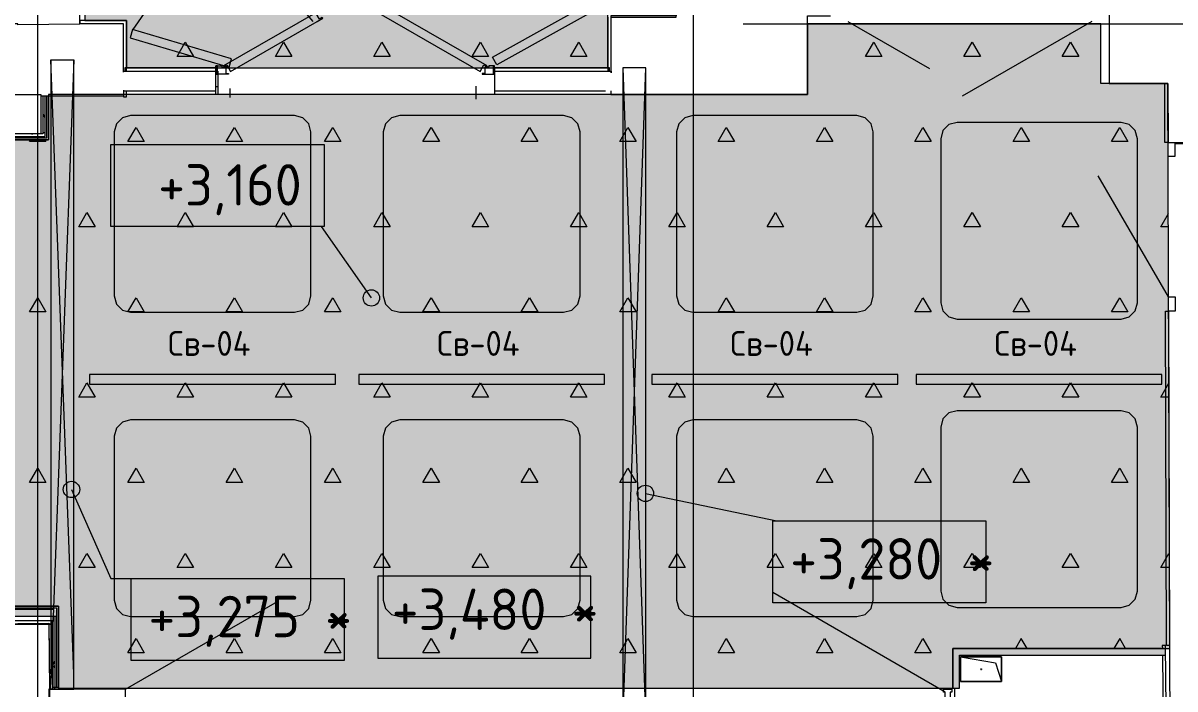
# Model space of a CAD drawing. Header units: millimetres. Extents: x -13069 to 207500, y -71366 to 56785.
# Drawn here: x 160737 to 167764, y 10572 to 14634 of the extents above; entities that cross this region are included whole.
import ezdxf

# ---------------------------------------------------------------- set-up
doc = ezdxf.new("R2010")
doc.units = ezdxf.units.MM
for name, color, linetype in [('PDF _Подложка без мебели', 7, 'Continuous'), ('PDF _потолки - панели', 7, 'Continuous'), ('PDF _Текст', 7, 'Continuous')]:
    doc.layers.add(name, color=color, linetype=linetype)
doc.layers.add('PDF _Потолки', color=7, linetype='Continuous', lineweight=5, true_color=0x535353)
doc.layers.add('PDF _Ригели', color=7, linetype='Continuous', true_color=0x959595)
doc.layers.add('PDF _светильники', color=7, linetype='Continuous', true_color=0xffffff)
doc.styles.add('PDF GOST Common', font='GOST_Common.ttf')

msp = doc.modelspace()

# ---------------------------------------------------------------- hatches: boundary and pattern name
at = {"layer": 'PDF _Потолки', "true_color": 0xffffff, "transparency": 33554559}
for points in [[(161025.224, 22098.843), (163731.321, 22098.843), (163731.321, 21930.142), (164690.22, 21930.142), (164690.22, 14689.443), (164305.021, 14689.443), (164305.021, 14360.043), (161369.12, 14360.043), (161369.12, 14649.041), (161114.219, 14649.041)], [(119128.221, 14242.141), (121251.121, 14242.141), (126067.622, 14242.141), (126067.622, 13946.441), (126557.621, 13946.441), (126557.621, 14207.144), (129642.823, 14207.144), (129642.823, 14690.042), (133288.121, 14687.841), (133288.023, 15333.041), (132857.121, 15334.042), (132856.822, 19369.543), (135145.723, 19346.142), (135145.723, 15309.042), (134988.023, 15309.442), (134988.023, 14684.341), (151828.019, 14650.143), (151829.222, 15275.143), (151547.02, 15275.741), (151547.02, 19362.341), (153628.324, 19362.341), (153628.324, 15271.441), (153528.221, 15271.643), (153527.024, 14646.041), (156880.424, 14639.843), (156880.424, 14124.041), (160431.12, 14124.041), (160431.12, 13922.341), (160893.119, 13922.341), (160893.119, 14198.043), (165522.02, 14198.043), (165522.02, 14629.043), (167312.022, 14629.043), (167312.022, 14265.341), (167721.025, 14265.341), (167731.523, 10817.843), (166409.52, 10817.843), (166409.52, 10576.342), (160953.819, 10576.342), (160953.819, 11076.141), (160431.12, 11076.141), (159023.222, 11076.141), (159023.222, 10848.541), (146474.62, 10848.541), (140432.121, 10848.541), (126576.121, 10848.541), (126576.121, 11069.042), (126086.521, 11069.042), (126086.521, 10573.541), (119128.221, 10573.541)]]:
    msp.add_hatch(color=7, dxfattribs=at).paths.add_polyline_path(points)
at = {"layer": 'PDF _потолки - панели', "true_color": 0xc0ffff, "transparency": 33554559}
msp.add_hatch(color=254, dxfattribs=at).paths.add_polyline_path([(161393.223, 12869.842), (161343.223, 12883.242), (161306.62, 12919.842), (161293.223, 12969.842), (161293.223, 13969.842), (161306.62, 14019.842), (161343.223, 14056.442), (161393.223, 14069.842), (162393.223, 14069.842), (162443.223, 14056.442), (162479.82, 14019.842), (162493.223, 13969.842), (162493.223, 12969.842), (162479.82, 12919.842), (162443.223, 12883.242), (162393.223, 12869.842)])
at = {"layer": 'PDF _потолки - панели', "true_color": 0x7fbbd8, "transparency": 33554559}
for points in [[(163034.922, 12869.842), (162984.922, 12883.242), (162948.32, 12919.842), (162934.922, 12969.842), (162934.922, 13969.842), (162948.32, 14019.842), (162984.922, 14056.442), (163034.922, 14069.842), (164034.922, 14069.842), (164084.922, 14056.442), (164121.519, 14019.842), (164134.922, 13969.842), (164134.922, 12969.842), (164121.519, 12919.842), (164084.922, 12883.242), (164034.922, 12869.842)], [(161393.223, 11013.543), (161343.223, 11026.943), (161306.62, 11063.543), (161293.223, 11113.543), (161293.223, 12113.543), (161306.62, 12163.543), (161343.223, 12200.143), (161393.223, 12213.543), (162393.223, 12213.543), (162443.223, 12200.143), (162479.82, 12163.543), (162493.223, 12113.543), (162493.223, 11113.543), (162479.82, 11063.543), (162443.223, 11026.943), (162393.223, 11013.543)]]:
    msp.add_hatch(color=143, dxfattribs=at).paths.add_polyline_path(points)
at = {"layer": 'PDF _потолки - панели', "true_color": 0x7b6544, "transparency": 33554559}
for points in [[(164823.32, 12869.842), (164773.32, 12883.242), (164736.723, 12919.842), (164723.32, 12969.842), (164723.32, 13969.842), (164736.723, 14019.842), (164773.32, 14056.442), (164823.32, 14069.842), (165823.32, 14069.842), (165873.32, 14056.442), (165909.922, 14019.842), (165923.32, 13969.842), (165923.32, 12969.842), (165909.922, 12919.842), (165873.32, 12883.242), (165823.32, 12869.842)], [(163034.922, 11013.543), (162984.922, 11026.943), (162948.32, 11063.543), (162934.922, 11113.543), (162934.922, 12113.543), (162948.32, 12163.543), (162984.922, 12200.143), (163034.922, 12213.543), (164034.922, 12213.543), (164084.922, 12200.143), (164121.519, 12163.543), (164134.922, 12113.543), (164134.922, 11113.543), (164121.519, 11063.543), (164084.922, 11026.943), (164034.922, 11013.543)]]:
    msp.add_hatch(color=37, dxfattribs=at).paths.add_polyline_path(points)
at = {"layer": 'PDF _потолки - панели', "transparency": 33554559}
for points in [[(164823.32, 12869.842), (164773.32, 12883.242), (164736.723, 12919.842), (164723.32, 12969.842), (164723.32, 13969.842), (164736.723, 14019.842), (164773.32, 14056.442), (164823.32, 14069.842), (165823.32, 14069.842), (165873.32, 14056.442), (165909.922, 14019.842), (165923.32, 13969.842), (165923.32, 12969.842), (165909.922, 12919.842), (165873.32, 12883.242), (165823.32, 12869.842)], [(163034.922, 11013.543), (162984.922, 11026.943), (162948.32, 11063.543), (162934.922, 11113.543), (162934.922, 12113.543), (162948.32, 12163.543), (162984.922, 12200.143), (163034.922, 12213.543), (164034.922, 12213.543), (164084.922, 12200.143), (164121.519, 12163.543), (164134.922, 12113.543), (164134.922, 11113.543), (164121.519, 11063.543), (164084.922, 11026.943), (164034.922, 11013.543)]]:
    msp.add_hatch(color=256, dxfattribs=at).paths.add_polyline_path(points)
at = {"layer": 'PDF _потолки - панели', "true_color": 0xffffff, "transparency": 33554559}
for points in [[(166434.623, 12827.941), (166384.623, 12841.342), (166348.02, 12877.941), (166334.623, 12927.941), (166334.623, 13927.941), (166348.02, 13977.941), (166384.623, 14014.541), (166434.623, 14027.941), (167434.623, 14027.941), (167484.623, 14014.541), (167521.22, 13977.941), (167534.623, 13927.941), (167534.623, 12927.941), (167521.22, 12877.941), (167484.623, 12841.342), (167434.623, 12827.941)], [(164823.32, 11013.543), (164773.32, 11026.943), (164736.723, 11063.543), (164723.32, 11113.543), (164723.32, 12113.543), (164736.723, 12163.543), (164773.32, 12200.143), (164823.32, 12213.543), (165823.32, 12213.543), (165873.32, 12200.143), (165909.922, 12163.543), (165923.32, 12113.543), (165923.32, 11113.543), (165909.922, 11063.543), (165873.32, 11026.943), (165823.32, 11013.543)]]:
    msp.add_hatch(color=7, dxfattribs=at).paths.add_polyline_path(points)
at = {"layer": 'PDF _потолки - панели', "true_color": 0xbfffbf, "transparency": 33554559}
msp.add_hatch(color=254, dxfattribs=at).paths.add_polyline_path([(166434.623, 11069.241), (166384.623, 11082.641), (166348.02, 11119.241), (166334.623, 11169.241), (166334.623, 12169.241), (166348.02, 12219.241), (166384.623, 12255.844), (166434.623, 12269.241), (167434.623, 12269.241), (167484.623, 12255.844), (167521.22, 12219.241), (167534.623, 12169.241), (167534.623, 11169.241), (167521.22, 11119.241), (167484.623, 11082.641), (167434.623, 11069.241)])
at = {"layer": 'PDF _Ригели', "transparency": 33554559}
for points in [[(162912.12, 12957.241), (162897.422, 12921.841), (162862.12, 12907.241), (162826.719, 12921.841), (162812.12, 12957.241), (162826.719, 12992.541), (162862.12, 13007.241), (162897.422, 12992.541)], [(161082.621, 11788.842), (161068.022, 11753.543), (161032.621, 11738.842), (160997.221, 11753.543), (160982.621, 11788.842), (160997.221, 11824.243), (161032.621, 11838.842), (161068.022, 11824.243)], [(164583.72, 11764.843), (164569.12, 11729.544), (164533.72, 11714.843), (164498.423, 11729.544), (164483.72, 11764.843), (164498.423, 11800.244), (164533.72, 11814.843), (164569.12, 11800.244)]]:
    msp.add_hatch(color=256, dxfattribs=at).paths.add_polyline_path(points)

# ---------------------------------------------------------------- linework, layer by layer
at = {"layer": 'PDF _Подложка без мебели', "lineweight": 18}
for points in [[(164826.622, -7031.659, -0.41419022), (165226.622, -7431.659, -0.4141845), (164826.622, -7831.659, -0.4141845), (164426.622, -7431.659, -0.41419022), (164826.622, -7031.659), (164826.622, 46201.342)], [(160826.622, -7031.659, -0.41419022), (161226.622, -7431.659, -0.4141845), (160826.622, -7831.659, -0.4141845), (160426.622, -7431.659, -0.41419022), (160826.622, -7031.659), (160826.622, 23335.342)], [(161952.72, 14364.044), (161974.021, 14364.044), (161974.021, 14328.543, 0.42052998), (161976.524, 14326.043), (161990.22, 14326.043), (161990.22, 14322.042), (161914.024, 14322.042), (161924.021, 14322.042), (161924.021, 14372.042), (161914.024, 14372.042), (161914.024, 14322.042), (161914.024, 14372.042), (161950.224, 14372.042), (161950.224, 14366.543)], [(163575.322, 14364.044), (163554.02, 14364.044), (163554.02, 14328.543, -0.42012106), (163551.524, 14326.043), (163537.822, 14326.043), (163537.822, 14322.042), (163614.024, 14322.042), (163614.024, 14372.042), (163577.824, 14372.042), (163577.824, 14366.543)], [(166578.624, 10692.843, 0.4198749), (166581.12, 10690.341, 0.4202782), (166583.622, 10692.843)]]:
    msp.add_lwpolyline(points, format="xyb", dxfattribs=at)
for points in [[(161369.12, 14340.042), (161369.12, 14649.041), (161084.422, 14649.041), (161084.422, 14629.043), (160995.024, 22119.644), (160614.921, 22119.644), (160995.024, 22119.644), (161881.321, 22119.644)], [(164720.219, 22121.142), (164720.219, 14678.042), (164322.02, 14678.042), (164322.02, 14330.041)], [(167762.12, 13906.042), (168162.12, 13907.241), (168143.62, 19961.041), (167755.119, 19959.841), (167755.119, 19933.343), (167710.124, 19933.343)], [(162506.022, 14642.843), (162411.723, 14755.343), (162294.419, 14843.441), (162160.02, 14902.542), (162015.824, 14929.544), (161869.224, 14923.043), (161727.922, 14883.343), (161599.424, 14812.542), (161490.324, 14714.343), (161406.419, 14593.942)], [(167453.624, 14818.041), (167362.321, 14818.041), (167362.321, 14265.341)], [(164325.022, 14340.042), (164325.022, 14669.442), (164721.824, 14669.442), (164721.824, 14689.443), (164301.823, 14689.443), (164301.823, 14669.442), (164305.021, 14669.442), (164305.021, 14340.042)], [(161349.119, 14335.043), (161349.119, 14629.043), (161084.422, 14629.043), (161084.422, 14627.142), (160704.423, 14622.644), (160704.423, 14629.043), (159041.624, 14629.043), (159041.624, 14299.041), (158954.624, 14299.041), (158954.624, 14259.042), (159041.624, 14259.042)], [(164322.02, 14220.043), (164322.02, 14198.043), (165522.02, 14198.043), (165522.02, 14678.042), (165662.321, 14678.042)], [(165768.522, 14644.442), (166267.424, 14356.542)], [(167256.022, 14644.442), (166466.722, 14188.742)], [(167362.321, 14653.042), (167362.321, 14265.341), (167721.025, 14265.341), (167722.123, 13905.941), (167702.122, 13905.844), (167701.023, 14265.341), (167721.025, 14265.341), (167722.123, 13905.941)], [(161349.119, 14220.043), (161914.024, 14220.043), (161914.024, 14340.042), (161914.024, 14360.043), (161359.123, 14360.043), (161359.123, 14340.042)], [(161349.119, 14340.042), (161914.024, 14340.042)], [(161924.021, 14340.341), (161925.523, 14340.341), (161925.523, 14200.042)], [(164315.025, 14340.042), (164315.025, 14360.043), (163614.024, 14360.043), (163614.024, 14340.042), (163614.024, 14220.043), (164290.025, 14220.043)], [(163614.024, 14340.042), (164325.022, 14340.042), (164325.022, 14330.041)], [(160846.122, 14189.044), (160846.122, 13957.342), (160466.124, 13957.342), (160466.124, 14189.044), (160466.124, 14197.341), (160846.122, 14197.341), (160846.122, 14189.044), (161349.119, 14189.044), (161349.119, 14183.041), (161369.12, 14183.041), (161369.12, 14220.043)], [(161349.119, 14225.042), (161349.119, 14189.044)], [(161349.119, 14200.042), (161914.024, 14200.042), (161914.024, 14220.043)], [(161925.523, 14244.543), (161914.024, 14244.543)], [(161999.119, 14234.542), (161999.119, 14179.043)], [(163499.119, 14249.041), (163499.119, 14169.042)], [(163614.024, 14220.043), (163614.024, 14200.042), (164322.02, 14200.042)], [(160466.124, 14189.044), (159041.624, 14189.044), (159041.624, 14124.041), (160431.12, 14124.041), (160431.12, 13922.341), (160893.119, 13922.341), (160893.119, 14189.044)], [(159041.624, 14144.042), (160451.121, 14144.042), (160451.121, 13942.343), (160873.124, 13942.343), (160873.124, 14189.044)], [(159041.624, 14135.043), (160442.124, 14135.043), (160442.124, 13933.343), (160882.121, 13933.343), (160882.121, 14189.044)], [(160858.122, 14189.044), (160858.122, 13957.342), (160846.122, 13957.342)], [(160873.124, 14054.943), (160860.221, 14077.441)], [(160792.924, 13957.342), (160789.921, 13952.142)], [(160858.122, 13967.141), (160869.822, 13967.141)], [(168168.62, 13907.342), (168168.62, 13897.341), (167762.12, 13897.341)], [(167725.022, 12962.942), (167294.725, 13702.941)], [(167725.224, 12875.942), (167731.419, 10837.841), (167711.424, 10837.744), (167705.223, 12875.842), (167725.224, 12875.942), (167731.419, 10837.841), (167736.521, 9158.642), (168066.52, 9159.643), (168066.819, 9083.642), (168068.919, 8395.642), (168128.923, 8395.843), (168126.823, 9083.843), (168126.524, 9159.841), (168126.823, 9083.843), (168066.819, 9083.642), (168066.52, 9159.643), (168126.524, 9159.841), (168066.52, 9159.643)], [(161362.022, 10570.342), (160894.523, 10570.342), (160894.523, 10420.342), (161053.324, 10420.342), (161073.32, 10420.342), (161362.022, 10420.342), (161362.022, 10570.342), (162288.725, 11105.343)], [(166362.022, 10553.341), (166352.024, 10553.341), (166352.024, 10570.342), (166402.024, 10570.342), (166402.024, 10553.341), (166392.021, 10553.341), (166392.021, 10513.342), (166402.024, 10513.342), (166402.024, 10413.342), (166352.024, 10413.342), (166352.024, 10513.342), (166362.022, 10513.342), (166362.022, 10553.341), (165309.825, 11160.842)], [(159083.219, 10813.543), (159083.219, 11016.143), (160918.821, 11016.143), (160918.821, 10582.342), (160953.819, 10582.342), (160953.819, 11076.141), (159023.222, 11076.141), (159023.222, 10848.541), (158916.02, 10848.541), (158916.02, 10783.541), (160515.922, 10783.541), (160521.22, 10303.543), (160586.021, 4456.64), (159897.221, 4456.64), (159897.221, 4046.643), (159897.221, 3986.645), (159807.225, 3986.645), (159897.221, 3986.645), (159897.221, 4046.643), (159807.225, 4046.643), (159807.225, 3986.645)], [(160942.82, 10582.342), (160942.82, 11065.142), (159034.22, 11065.142), (159034.22, 10837.542), (158916.02, 10837.542)], [(160918.821, 11056.143), (159043.223, 11056.143), (159043.223, 10813.543), (158916.02, 10813.543)], [(159043.223, 10813.543), (160516.221, 10813.543), (160516.221, 10783.541), (160515.922, 10783.541), (160513.822, 10968.743), (160893.821, 10972.943), (160966.02, 4456.64), (160586.021, 4452.343), (160586.021, 4456.64), (160586.521, 4456.64), (160586.521, 4476.641), (160585.82, 4476.641)], [(160918.821, 11016.143), (160942.82, 11016.143)], [(160933.824, 10582.342), (160933.824, 11016.143)], [(167701.322, 9417.843), (167703.923, 9158.541), (167723.924, 9158.541), (167721.324, 9417.843), (167720.219, 9517.843), (167706.724, 10837.841), (167686.723, 10837.643), (167686.924, 10817.843), (166409.52, 10817.843), (166409.52, 10576.342), (166449.522, 10576.342), (166449.522, 10777.841), (167687.321, 10777.841), (167700.224, 9517.843)], [(166456.12, 10767.843), (166456.12, 10617.843), (166706.12, 10617.843)], [(167686.924, 10817.843), (167706.919, 10817.843), (167731.523, 10817.843)], [(167687.321, 10777.841), (167707.322, 10777.841)], [(160930.925, 10741.842), (160918.821, 10720.941)], [(160933.824, 10698.641), (160925.523, 10712.942)], [(160930.925, 10741.842), (160930.925, 10741.842)], [(160928.819, 10582.342), (160928.923, 10570.342)], [(166419.523, 10576.342), (166419.523, 10570.342), (166419.523, 9417.843), (167721.324, 9417.843)]]:
    msp.add_lwpolyline(points, dxfattribs=at)
for points in [[(162742.723, 14848.541), (162740.422, 14844.644), (162757.719, 14834.643), (162735.221, 14795.642), (163525.92, 14339.141), (163548.423, 14378.143), (163565.721, 14368.142), (163568.022, 14372.042)], [(164397.123, 14871.142), (164423.625, 14825.244), (163626.719, 14379.641), (163600.822, 14425.842)], [(161979.624, 14378.143), (162002.122, 14339.141), (162530.32, 14644.143), (162565.025, 14664.141), (162562.522, 14668.542), (162545.219, 14658.541), (162525.224, 14693.142), (162522.923, 14697.042), (161960.02, 14372.042), (161962.223, 14368.142)], [(161404.924, 14594.442), (161389.823, 14543.643), (161993.919, 14364.541), (162009.721, 14415.142)], [(163604.02, 14322.042), (163614.024, 14322.042), (163614.024, 14372.042), (163604.02, 14372.042)], [(167762.12, 13906.042), (167762.321, 13819.042), (167722.325, 13818.942), (167722.123, 13905.941)], [(167765.025, 12963.043), (167765.22, 12876.043), (167725.224, 12875.942), (167725.022, 12962.942)], [(160493.821, 10968.142), (160914.524, 10968.142), (160914.524, 10988.143), (160493.821, 10988.143)], [(160918.919, 10570.642), (160913.822, 10968.441), (160893.821, 10968.142), (160898.924, 10570.342)], [(166706.12, 10617.843), (166456.12, 10617.843), (166456.12, 10767.843), (166706.12, 10767.843)], [(166456.12, 10767.843), (166668.62, 10730.343), (166706.12, 10617.843), (166706.12, 10767.843)]]:
    msp.add_lwpolyline(points, close=True, dxfattribs=at)
at = {"layer": 'PDF _Подложка без мебели', "color": 251, "lineweight": 18, "true_color": 0x4c4c4c}
msp.add_lwpolyline([(165130.223, 14629.043), (167927.22, 14629.043)], dxfattribs=at)
at = {"layer": 'PDF _Подложка без мебели', "lineweight": 18}
for points in [[(161952.72, 14364.044), (161951.322, 14364.044), (161950.224, 14365.243), (161950.224, 14366.543)], [(163577.824, 14366.543), (163577.824, 14365.243), (163576.719, 14364.044), (163575.322, 14364.044)], [(166578.624, 10692.843), (166578.624, 10694.143), (166579.722, 10695.342), (166581.12, 10695.342)], [(166578.624, 10692.843), (166578.624, 10693.942), (166579.423, 10694.943), (166580.522, 10695.242)], [(166581.12, 10690.341), (166580.223, 10690.341), (166579.423, 10690.743), (166579.02, 10691.543)], [(166581.12, 10695.342), (166582.524, 10695.342), (166583.622, 10694.143), (166583.622, 10692.843)], [(166581.822, 10695.242), (166582.92, 10694.943), (166583.622, 10693.942), (166583.622, 10692.843)], [(166583.622, 10692.843), (166583.622, 10692.343), (166583.525, 10691.943), (166583.323, 10691.543)]]:
    msp.add_open_spline(points, degree=3, dxfattribs=at)
at = {"layer": 'PDF _Подложка без мебели', "lineweight": 0, "transparency": 33554559}
for points in [[(159043.223, 11056.143), (160942.82, 11056.143), (159043.223, 11016.143), (160942.82, 11016.143)], [(166409.52, 10816.741), (166449.522, 10817.843), (166409.52, 10576.342), (166449.522, 10576.342)], [(166449.522, 10817.843), (167706.919, 10817.843), (166449.522, 10777.841), (167707.322, 10777.841)]]:
    msp.add_solid(points, dxfattribs=at)
at = {"layer": 'PDF _Потолки', "color": 7, "lineweight": 13}
for points in [[(161025.224, 22098.843), (161114.219, 14649.041), (161369.12, 14649.041), (161369.12, 14360.043), (164305.021, 14360.043), (164305.021, 14689.443), (164690.22, 14689.443), (164690.22, 21930.142), (163731.321, 21930.142), (163731.321, 22098.843)], [(161776.622, 14430.343), (161676.622, 14430.343), (161726.622, 14516.943)], [(162376.622, 14430.343), (162276.622, 14430.343), (162326.622, 14516.943)], [(162976.622, 14430.343), (162876.622, 14430.343), (162926.622, 14516.943)], [(163576.622, 14430.343), (163476.622, 14430.343), (163526.622, 14516.943)], [(164176.622, 14430.343), (164076.622, 14430.343), (164126.622, 14516.943)], [(165976.622, 14430.343), (165876.622, 14430.343), (165926.622, 14516.943)], [(166576.622, 14430.343), (166476.622, 14430.343), (166526.622, 14516.943)], [(167176.622, 14430.343), (167076.622, 14430.343), (167126.622, 14516.943)], [(161476.622, 13910.641), (161376.622, 13910.641), (161426.622, 13997.241)], [(162076.622, 13910.641), (161976.622, 13910.641), (162026.622, 13997.241)], [(162676.622, 13910.641), (162576.622, 13910.641), (162626.622, 13997.241)], [(163276.622, 13910.641), (163176.622, 13910.641), (163226.622, 13997.241)], [(163876.622, 13910.641), (163776.622, 13910.641), (163826.622, 13997.241)], [(164476.622, 13910.641), (164376.622, 13910.641), (164426.622, 13997.241)], [(165076.622, 13910.641), (164976.622, 13910.641), (165026.622, 13997.241)], [(165676.622, 13910.641), (165576.622, 13910.641), (165626.622, 13997.241)], [(166276.622, 13910.641), (166176.622, 13910.641), (166226.622, 13997.241)], [(166876.622, 13910.641), (166776.622, 13910.641), (166826.622, 13997.241)], [(167476.622, 13910.641), (167376.622, 13910.641), (167426.622, 13997.241)], [(161176.622, 13391.043), (161076.622, 13391.043), (161126.622, 13477.642)], [(161776.622, 13391.043), (161676.622, 13391.043), (161726.622, 13477.642)], [(162376.622, 13391.043), (162276.622, 13391.043), (162326.622, 13477.642)], [(162976.622, 13391.043), (162876.622, 13391.043), (162926.622, 13477.642)], [(163576.622, 13391.043), (163476.622, 13391.043), (163526.622, 13477.642)], [(164176.622, 13391.043), (164076.622, 13391.043), (164126.622, 13477.642)], [(164776.622, 13391.043), (164676.622, 13391.043), (164726.622, 13477.642)], [(165376.622, 13391.043), (165276.622, 13391.043), (165326.622, 13477.642)], [(165976.622, 13391.043), (165876.622, 13391.043), (165926.622, 13477.642)], [(166576.622, 13391.043), (166476.622, 13391.043), (166526.622, 13477.642)], [(167176.622, 13391.043), (167076.622, 13391.043), (167126.622, 13477.642)], [(160876.622, 12871.441), (160776.622, 12871.441), (160826.622, 12958.041)], [(161476.622, 12871.441), (161376.622, 12871.441), (161426.622, 12958.041)], [(162076.622, 12871.441), (161976.622, 12871.441), (162026.622, 12958.041)], [(162676.622, 12871.441), (162576.622, 12871.441), (162626.622, 12958.041)], [(163276.622, 12871.441), (163176.622, 12871.441), (163226.622, 12958.041)], [(163876.622, 12871.441), (163776.622, 12871.441), (163826.622, 12958.041)], [(164476.622, 12871.441), (164376.622, 12871.441), (164426.622, 12958.041)], [(165076.622, 12871.441), (164976.622, 12871.441), (165026.622, 12958.041)], [(165676.622, 12871.441), (165576.622, 12871.441), (165626.622, 12958.041)], [(166276.622, 12871.441), (166176.622, 12871.441), (166226.622, 12958.041)], [(166876.622, 12871.441), (166776.622, 12871.441), (166826.622, 12958.041)], [(167476.622, 12871.441), (167376.622, 12871.441), (167426.622, 12958.041)], [(161176.622, 12351.843), (161076.622, 12351.843), (161126.622, 12438.442)], [(161776.622, 12351.843), (161676.622, 12351.843), (161726.622, 12438.442)], [(162376.622, 12351.843), (162276.622, 12351.843), (162326.622, 12438.442)], [(162976.622, 12351.843), (162876.622, 12351.843), (162926.622, 12438.442)], [(163576.622, 12351.843), (163476.622, 12351.843), (163526.622, 12438.442)], [(164176.622, 12351.843), (164076.622, 12351.843), (164126.622, 12438.442)], [(164776.622, 12351.843), (164676.622, 12351.843), (164726.622, 12438.442)], [(165376.622, 12351.843), (165276.622, 12351.843), (165326.622, 12438.442)], [(165976.622, 12351.843), (165876.622, 12351.843), (165926.622, 12438.442)], [(166576.622, 12351.843), (166476.622, 12351.843), (166526.622, 12438.442)], [(167176.622, 12351.843), (167076.622, 12351.843), (167126.622, 12438.442)], [(160876.622, 11832.241), (160776.622, 11832.241), (160826.622, 11918.841)], [(161476.622, 11832.241), (161376.622, 11832.241), (161426.622, 11918.841)], [(162076.622, 11832.241), (161976.622, 11832.241), (162026.622, 11918.841)], [(162676.622, 11832.241), (162576.622, 11832.241), (162626.622, 11918.841)], [(163276.622, 11832.241), (163176.622, 11832.241), (163226.622, 11918.841)], [(163876.622, 11832.241), (163776.622, 11832.241), (163826.622, 11918.841)], [(164476.622, 11832.241), (164376.622, 11832.241), (164426.622, 11918.841)], [(165076.622, 11832.241), (164976.622, 11832.241), (165026.622, 11918.841)], [(165676.622, 11832.241), (165576.622, 11832.241), (165626.622, 11918.841)], [(166276.622, 11832.241), (166176.622, 11832.241), (166226.622, 11918.841)], [(166876.622, 11832.241), (166776.622, 11832.241), (166826.622, 11918.841)], [(167476.622, 11832.241), (167376.622, 11832.241), (167426.622, 11918.841)], [(161176.622, 11312.643), (161076.622, 11312.643), (161126.622, 11399.243)], [(161776.622, 11312.643), (161676.622, 11312.643), (161726.622, 11399.243)], [(162376.622, 11312.643), (162276.622, 11312.643), (162326.622, 11399.243)], [(162976.622, 11312.643), (162876.622, 11312.643), (162926.622, 11399.243)], [(163576.622, 11312.643), (163476.622, 11312.643), (163526.622, 11399.243)], [(164176.622, 11312.643), (164076.622, 11312.643), (164126.622, 11399.243)], [(164776.622, 11312.643), (164676.622, 11312.643), (164726.622, 11399.243)], [(165376.622, 11312.643), (165276.622, 11312.643), (165326.622, 11399.243)], [(165976.622, 11312.643), (165876.622, 11312.643), (165926.622, 11399.243)], [(166576.622, 11312.643), (166476.622, 11312.643), (166526.622, 11399.243)], [(167176.622, 11312.643), (167076.622, 11312.643), (167126.622, 11399.243)], [(161476.622, 10792.941), (161376.622, 10792.941), (161426.622, 10879.544)], [(162076.622, 10792.941), (161976.622, 10792.941), (162026.622, 10879.544)], [(162676.622, 10792.941), (162576.622, 10792.941), (162626.622, 10879.544)], [(163276.622, 10792.941), (163176.622, 10792.941), (163226.622, 10879.544)], [(163876.622, 10792.941), (163776.622, 10792.941), (163826.622, 10879.544)], [(164476.622, 10792.941), (164376.622, 10792.941), (164426.622, 10879.544)], [(165076.622, 10792.941), (164976.622, 10792.941), (165026.622, 10879.544)], [(165676.622, 10792.941), (165576.622, 10792.941), (165626.622, 10879.544)], [(166276.622, 10792.941), (166176.622, 10792.941), (166226.622, 10879.544)]]:
    msp.add_lwpolyline(points, close=True, dxfattribs=at)
for points in [[(160431.12, 11076.141), (160953.819, 11076.141), (160953.819, 10576.342), (166409.52, 10576.342), (166409.52, 10817.843), (167731.523, 10817.843), (167721.025, 14265.341), (167312.022, 14265.341), (167312.022, 14629.043), (165522.02, 14629.043), (165522.02, 14198.043), (160893.119, 14198.043), (160893.119, 13922.341), (160431.12, 13922.341)], [(160869.92, 13922.341), (160876.622, 13910.641), (160776.622, 13910.641), (160783.323, 13922.341)], [(167723.625, 13391.043), (167676.622, 13391.043), (167723.423, 13472.143)], [(167726.823, 12351.843), (167676.622, 12351.843), (167726.588, 12438.284)], [(167730.016, 11312.643), (167676.622, 11312.643), (167726.622, 11399.243), (167729.722, 11393.743)], [(166862.321, 10817.843), (166826.622, 10879.544), (166790.922, 10817.843)], [(167462.321, 10817.843), (167426.622, 10879.544), (167390.922, 10817.843)]]:
    msp.add_lwpolyline(points, dxfattribs=at)
at = {"layer": 'PDF _потолки - панели', "lineweight": 20}
for points in [[(161393.223, 12869.842), (162393.223, 12869.842), (162443.223, 12883.242), (162479.82, 12919.842), (162493.223, 12969.842), (162493.223, 13969.842), (162479.82, 14019.842), (162443.223, 14056.442), (162393.223, 14069.842), (161393.223, 14069.842), (161343.223, 14056.442), (161306.62, 14019.842), (161293.223, 13969.842), (161293.223, 12969.842), (161306.62, 12919.842), (161343.223, 12883.242)], [(163034.922, 12869.842), (164034.922, 12869.842), (164084.922, 12883.242), (164121.519, 12919.842), (164134.922, 12969.842), (164134.922, 13969.842), (164121.519, 14019.842), (164084.922, 14056.442), (164034.922, 14069.842), (163034.922, 14069.842), (162984.922, 14056.442), (162948.32, 14019.842), (162934.922, 13969.842), (162934.922, 12969.842), (162948.32, 12919.842), (162984.922, 12883.242)], [(164823.32, 12869.842), (165823.32, 12869.842), (165873.32, 12883.242), (165909.922, 12919.842), (165923.32, 12969.842), (165923.32, 13969.842), (165909.922, 14019.842), (165873.32, 14056.442), (165823.32, 14069.842), (164823.32, 14069.842), (164773.32, 14056.442), (164736.723, 14019.842), (164723.32, 13969.842), (164723.32, 12969.842), (164736.723, 12919.842), (164773.32, 12883.242)], [(166434.623, 12827.941), (167434.623, 12827.941), (167484.623, 12841.342), (167521.22, 12877.941), (167534.623, 12927.941), (167534.623, 13927.941), (167521.22, 13977.941), (167484.623, 14014.541), (167434.623, 14027.941), (166434.623, 14027.941), (166384.623, 14014.541), (166348.02, 13977.941), (166334.623, 13927.941), (166334.623, 12927.941), (166348.02, 12877.941), (166384.623, 12841.342)], [(166434.623, 11069.241), (167434.623, 11069.241), (167484.623, 11082.641), (167521.22, 11119.241), (167534.623, 11169.241), (167534.623, 12169.241), (167521.22, 12219.241), (167484.623, 12255.844), (167434.623, 12269.241), (166434.623, 12269.241), (166384.623, 12255.844), (166348.02, 12219.241), (166334.623, 12169.241), (166334.623, 11169.241), (166348.02, 11119.241), (166384.623, 11082.641)], [(161393.223, 11013.543), (162393.223, 11013.543), (162443.223, 11026.943), (162479.82, 11063.543), (162493.223, 11113.543), (162493.223, 12113.543), (162479.82, 12163.543), (162443.223, 12200.143), (162393.223, 12213.543), (161393.223, 12213.543), (161343.223, 12200.143), (161306.62, 12163.543), (161293.223, 12113.543), (161293.223, 11113.543), (161306.62, 11063.543), (161343.223, 11026.943)], [(163034.922, 11013.543), (164034.922, 11013.543), (164084.922, 11026.943), (164121.519, 11063.543), (164134.922, 11113.543), (164134.922, 12113.543), (164121.519, 12163.543), (164084.922, 12200.143), (164034.922, 12213.543), (163034.922, 12213.543), (162984.922, 12200.143), (162948.32, 12163.543), (162934.922, 12113.543), (162934.922, 11113.543), (162948.32, 11063.543), (162984.922, 11026.943)], [(164823.32, 11013.543), (165823.32, 11013.543), (165873.32, 11026.943), (165909.922, 11063.543), (165923.32, 11113.543), (165923.32, 12113.543), (165909.922, 12163.543), (165873.32, 12200.143), (165823.32, 12213.543), (164823.32, 12213.543), (164773.32, 12200.143), (164736.723, 12163.543), (164723.32, 12113.543), (164723.32, 11113.543), (164736.723, 11063.543), (164773.32, 11026.943)]]:
    msp.add_lwpolyline(points, close=True, dxfattribs=at)
at = {"layer": 'PDF _Ригели', "color": 7, "lineweight": 18}
for points in [[(164826.622, -2015.058), (164826.622, 46201.342)], [(160826.622, -2015.058), (160826.622, 23298.342)]]:
    msp.add_lwpolyline(points, dxfattribs=at)
at = {"layer": 'PDF _Ригели', "lineweight": 18}
for points in [[(160826.622, 13013.742), (160826.622, 14239.044), (160826.622, 16559.143)], [(160906.62, 14409.042), (161046.623, 14409.042)], [(161047.02, 10663.543), (160907.023, 14409.042), (160907.023, 10663.543)], [(164395.921, 14360.043), (164395.921, 10349.343), (164535.923, 14360.043), (164395.921, 14360.043), (164535.923, 10349.343), (164535.923, 14360.043)], [(162862.12, 12957.241), (162558.72, 13393.942), (161923.722, 13393.942)], [(161032.621, 11788.842), (161273.32, 11245.242), (162046.623, 11245.242)], [(164533.72, 11764.843), (165335.423, 11596.743), (165961.125, 11596.743)], [(163409.721, 10759.841), (163550.523, 10759.841)]]:
    msp.add_lwpolyline(points, dxfattribs=at)
for points in [[(161047.02, 14409.042), (160904.319, 10570.342), (161047.02, 10570.342)], [(161273.722, 13393.942), (161273.722, 13893.942), (162573.722, 13893.942), (162573.722, 13393.942)], [(166611.125, 11596.743), (166611.125, 11096.743), (165311.125, 11096.743), (165311.125, 11596.743)], [(162696.623, 11245.242), (162696.623, 10745.242), (161396.623, 10745.242), (161396.623, 11245.242)], [(164200.523, 10759.841), (164200.523, 11259.841), (162900.523, 11259.841), (162900.523, 10759.841)]]:
    msp.add_lwpolyline(points, close=True, dxfattribs=at)
for centre, radius in [((162862.102, 12957.223), 50.018), ((161032.668, 11788.889), 49.954), ((164533.702, 11764.825), 50.018)]:
    msp.add_circle(centre, radius, dxfattribs=at)
at = {"layer": 'PDF _светильники', "color": 7, "lineweight": 13}
for points in [[(162643.223, 12490.243), (161143.223, 12490.243), (161143.223, 12430.242), (162643.223, 12430.242)], [(164284.922, 12490.243), (162784.922, 12490.243), (162784.922, 12430.242), (164284.922, 12430.242)], [(166073.32, 12490.243), (164573.32, 12490.243), (164573.32, 12430.242), (166073.32, 12430.242)], [(167684.623, 12490.243), (166184.623, 12490.243), (166184.623, 12430.242), (167684.623, 12430.242)]]:
    msp.add_lwpolyline(points, close=True, dxfattribs=at)
at = {"layer": 'PDF _светильники', "color": 53, "lineweight": 0, "true_color": 0xf7e046, "transparency": 33554559}
for points in [[(162643.223, 12490.243), (161143.223, 12490.243), (162643.223, 12430.242), (161143.223, 12430.242)], [(164284.922, 12490.243), (162784.922, 12490.243), (164284.922, 12430.242), (162784.922, 12430.242)], [(166073.32, 12490.243), (164573.32, 12490.243), (166073.32, 12430.242), (164573.32, 12430.242)], [(167684.623, 12490.243), (166184.623, 12490.243), (167684.623, 12430.242), (166184.623, 12430.242)]]:
    msp.add_solid(points, dxfattribs=at)

# ---------------------------------------------------------------- texts
at = {"layer": 'PDF _Текст', "color": 252, "true_color": 0x959595, "char_height": 252.5097, "attachment_point": 4, "style": 'PDF GOST Common'}
for s, insert in [('+3,160', (161561.643, 13617.418)), ('+3,280 *', (165416.794, 11336.011)), ('+3,480 *', (162986.168, 11028.386)), ('+3,275 *', (161502.026, 10984.642))]:
    msp.add_mtext(s, dxfattribs=dict(at, insert=insert))
at = {"layer": 'PDF _Текст', "char_height": 151.5063, "attachment_point": 4, "style": 'PDF GOST Common'}
for insert in [(161620.562, 12679.641), (163262.033, 12679.641), (165050.616, 12679.641), (166661.744, 12679.641)]:
    msp.add_mtext('Св-04', dxfattribs=dict(at, insert=insert))

doc.saveas('drawing.dxf')
